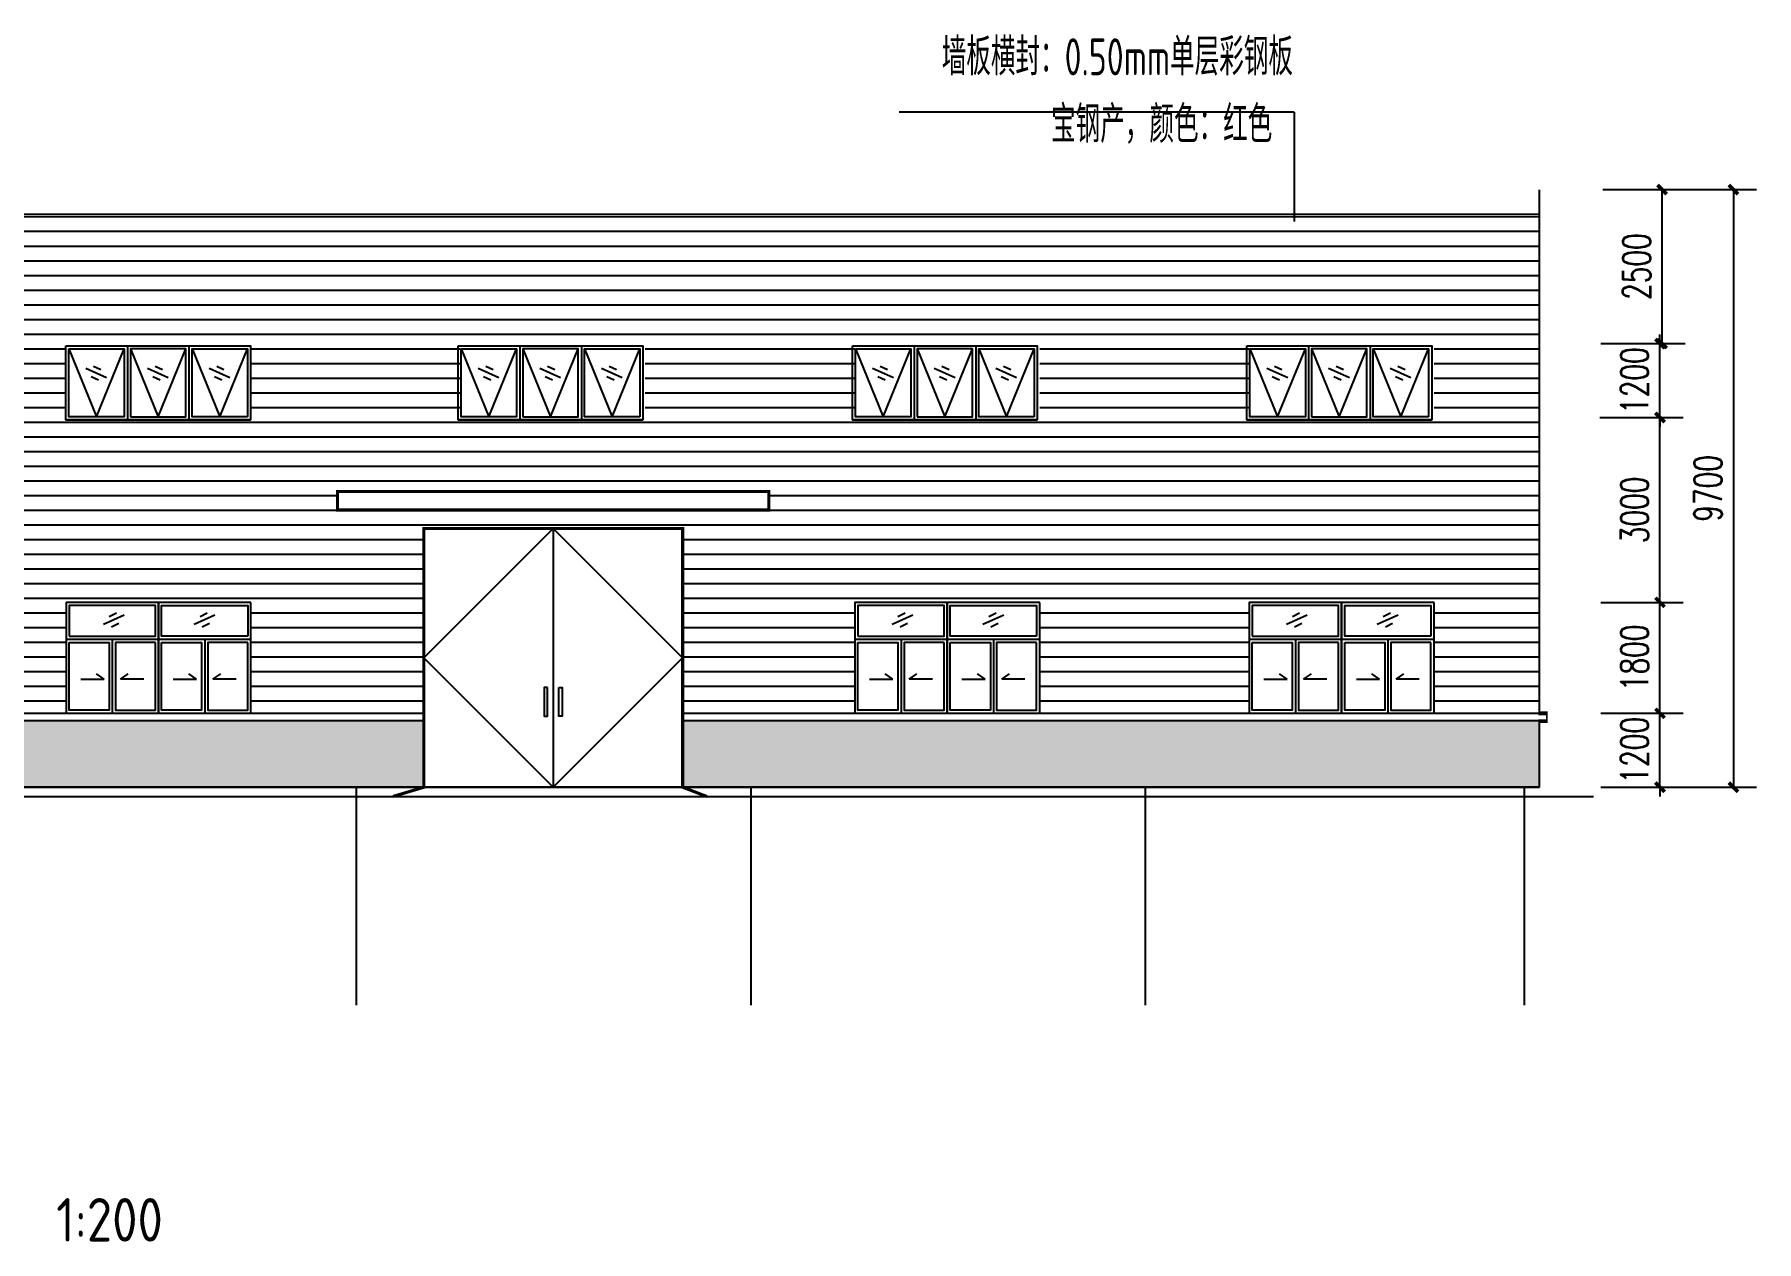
# Model space of a CAD drawing. Extents: x 180850 to 1399066, y 48356 to 327880.
# Drawn here: x 714025 to 741972, y 254114 to 273706 of the extents above; entities that cross this region are included whole.
import ezdxf
from ezdxf.enums import TextEntityAlignment as Align

# ---------------------------------------------------------------- set-up
doc = ezdxf.new("R2010")
doc.units = 0
doc.header["$LTSCALE"] = 1000
for name, color, linetype in [('AXIS', 3, 'Continuous'), ('PUB_DIM', 3, 'Continuous'), ('PUB_TEXT', 7, 'Continuous')]:
    doc.layers.add(name, color=color, linetype=linetype)
doc.styles.add('_TCH_DIM_T3', font='SIMPLEX', dxfattribs={"width": 0.7058823529411765, "bigfont": 'GBCBIG'})
doc.styles.add('C', font='tssdeng.shx', dxfattribs={"height": 3, "bigfont": 'tssdchn.shx'})
doc.styles.get("Standard").update_dxf_attribs({"font": 'gbenor.shx', "bigfont": 'gbcbig.shx'})
doc.dimstyles.new('_TCH_ARCH&&150', dxfattribs={"dimtxt": 446.25, "dimasz": 150, "dimexe": 375, "dimexo": 450, "dimgap": 189.375, "dimtad": 1, "dimdec": 0, "dimzin": 0, "dimdsep": 46, "dimtxsty": '_TCH_DIM_T3', "dimblk": 'ARCHTICK', "dimcen": 0.09, "dimclrd": 3, "dimclre": 3, "dimclrt": 7, "dimazin": 2, "dimtfac": 1, "dimtdec": 0, "dimtix": 1, "dimtmove": 2, "dimatfit": 3, "dimfxl": 1, "dimtolj": 1, "dimtzin": 0, "dimarcsym": 0})

# ---------------------------------------------------------------- blocks, each defined once
blk = doc.blocks.new('_ArchTick')
at = {"color": 0, "linetype": 'ByBlock', "const_width": 0.4}
blk.add_lwpolyline([(-0.5, -0.5), (0.5, 0.5)], dxfattribs=at)
blk = doc.blocks.new('*D440')
at = {"layer": 'Defpoints', "color": 0, "transparency": 16777216}
for p in [(738996.9359330989, 262688.0102432329), (740405.2198123969, 262688.0102432329), (738996.9359331001, 261487.9310725942)]:
    blk.add_point(p, dxfattribs=at)
at = {"layer": 'PUB_DIM', "color": 3, "lineweight": -2, "transparency": 16777216}
for p, q in [((740405.2198123969, 262688.0102432329), (740405.2198123969, 262838.0102432329)), ((739446.9359330989, 262688.0102432329), (740780.2198123969, 262688.0102432329)), ((740405.2198123968, 261487.9310725942), (740405.2198123969, 262688.0102432329)), ((739446.9359331001, 261487.9310725942), (740780.2198123968, 261487.9310725942)), ((740405.2198123968, 261487.9310725942), (740405.2198123968, 261337.9310725942))]:
    blk.add_line(p, q, dxfattribs=at)
at = {"layer": 'PUB_DIM', "color": 3, "lineweight": -2, "transparency": 16777216, "xscale": 150, "yscale": 150, "zscale": 150}
for p, rotation in [((740405.2198123969, 262688.0102432329), 270), ((740405.2198123968, 261487.9310725942), 90)]:
    blk.add_blockref('_ArchTick', p, dxfattribs=dict(at, rotation=rotation))
at = {"layer": 'PUB_DIM', "color": 7, "transparency": 16777216, "insert": (739992.7198123968, 262087.9706579137), "char_height": 446.25, "attachment_point": 5, "rotation": 90, "style": '_TCH_DIM_T3'}
blk.add_mtext('\\A1;1200', dxfattribs=at)
blk = doc.blocks.new('*D441')
at = {"layer": 'Defpoints', "color": 0, "transparency": 16777216}
for p in [(738996.9359330941, 264488.0102432331), (740405.2198123921, 264488.0102432331), (738996.9359330989, 262688.0102432329)]:
    blk.add_point(p, dxfattribs=at)
at = {"layer": 'PUB_DIM', "color": 3, "lineweight": -2, "transparency": 16777216}
for p, q in [((739446.9359330941, 264488.0102432331), (740780.2198123921, 264488.0102432331)), ((740405.2198123921, 262688.0102432329), (740405.2198123921, 264488.0102432331)), ((739446.9359330989, 262688.0102432329), (740780.2198123921, 262688.0102432329))]:
    blk.add_line(p, q, dxfattribs=at)
at = {"layer": 'PUB_DIM', "color": 3, "lineweight": -2, "transparency": 16777216, "xscale": 150, "yscale": 150, "zscale": 150}
for p, rotation in [((740405.2198123921, 264488.0102432331), 90), ((740405.2198123921, 262688.0102432329), 270)]:
    blk.add_blockref('_ArchTick', p, dxfattribs=dict(at, rotation=rotation))
at = {"layer": 'PUB_DIM', "color": 7, "transparency": 16777216, "insert": (739992.719812392, 263588.0102432331), "char_height": 446.25, "attachment_point": 5, "rotation": 90, "style": '_TCH_DIM_T3'}
blk.add_mtext('\\A1;1800', dxfattribs=at)
blk = doc.blocks.new('*D442')
at = {"layer": 'Defpoints', "color": 0, "transparency": 16777216}
for p in [(738980.65435285, 267487.9310725881, -3.967477848994593), (740405.219812384, 267487.9310725881), (738996.9359330941, 264488.0102432331)]:
    blk.add_point(p, dxfattribs=at)
at = {"layer": 'PUB_DIM', "color": 3, "lineweight": -2, "transparency": 16777216}
for p, q in [((739430.65435285, 267487.9310725881), (740780.219812384, 267487.9310725881)), ((740405.219812384, 264488.0102432331), (740405.219812384, 267487.9310725881)), ((739446.9359330941, 264488.0102432331), (740780.219812384, 264488.0102432331))]:
    blk.add_line(p, q, dxfattribs=at)
at = {"layer": 'PUB_DIM', "color": 3, "lineweight": -2, "transparency": 16777216, "xscale": 150, "yscale": 150, "zscale": 150}
for p, rotation in [((740405.219812384, 267487.9310725881), 90), ((740405.219812384, 264488.0102432331), 270)]:
    blk.add_blockref('_ArchTick', p, dxfattribs=dict(at, rotation=rotation))
at = {"layer": 'PUB_DIM', "color": 7, "transparency": 16777216, "insert": (739992.7198123839, 265987.9706579107), "char_height": 446.25, "attachment_point": 5, "rotation": 90, "style": '_TCH_DIM_T3'}
blk.add_mtext('\\A1;3000', dxfattribs=at)
blk = doc.blocks.new('*D443')
at = {"layer": 'Defpoints', "color": 0, "transparency": 16777216}
for p in [(738996.9359330827, 268687.9302481617), (740405.2198123807, 268687.9302481617), (738980.65435285, 267487.9310725881, -3.967477848994593)]:
    blk.add_point(p, dxfattribs=at)
at = {"layer": 'PUB_DIM', "color": 3, "lineweight": -2, "transparency": 16777216}
for p, q in [((739446.9359330827, 268687.9302481617), (740780.2198123807, 268687.9302481617)), ((740405.2198123807, 268687.9302481617), (740405.2198123807, 268837.9302481617)), ((740405.2198123807, 267487.9310725881), (740405.2198123807, 268687.9302481617)), ((739430.65435285, 267487.9310725881), (740780.2198123807, 267487.9310725881)), ((740405.2198123807, 267487.9310725881), (740405.2198123807, 267337.9310725881))]:
    blk.add_line(p, q, dxfattribs=at)
at = {"layer": 'PUB_DIM', "color": 3, "lineweight": -2, "transparency": 16777216, "xscale": 150, "yscale": 150, "zscale": 150}
for p, rotation in [((740405.2198123807, 268687.9302481617), 270), ((740405.2198123807, 267487.9310725881), 90)]:
    blk.add_blockref('_ArchTick', p, dxfattribs=dict(at, rotation=rotation))
at = {"layer": 'PUB_DIM', "color": 7, "transparency": 16777216, "insert": (739992.7198123806, 268087.930660375), "char_height": 446.25, "attachment_point": 5, "rotation": 90, "style": '_TCH_DIM_T3'}
blk.add_mtext('\\A1;1200', dxfattribs=at)
blk = doc.blocks.new('*D444')
at = {"layer": 'Defpoints', "color": 0, "transparency": 16777216}
for p in [(739030.2293950858, 271187.8510775169), (740438.5132743838, 271187.8510775169), (738996.9359330827, 268687.9302481617)]:
    blk.add_point(p, dxfattribs=at)
at = {"layer": 'PUB_DIM', "color": 3, "lineweight": -2, "transparency": 16777216}
for p, q in [((739480.2293950858, 271187.8510775169), (740813.5132743838, 271187.8510775169)), ((740438.5132743838, 268687.9302481617), (740438.5132743838, 271187.8510775169)), ((739446.9359330827, 268687.9302481617), (740813.5132743838, 268687.9302481617))]:
    blk.add_line(p, q, dxfattribs=at)
at = {"layer": 'PUB_DIM', "color": 3, "lineweight": -2, "transparency": 16777216, "xscale": 150, "yscale": 150, "zscale": 150}
for p, rotation in [((740438.5132743838, 271187.8510775169), 90), ((740438.5132743838, 268687.9302481617), 270)]:
    blk.add_blockref('_ArchTick', p, dxfattribs=dict(at, rotation=rotation))
at = {"layer": 'PUB_DIM', "color": 7, "transparency": 16777216, "insert": (740026.0132743837, 269937.8906628394), "char_height": 446.25, "attachment_point": 5, "rotation": 90, "style": '_TCH_DIM_T3'}
blk.add_mtext('\\A1;2500', dxfattribs=at)
blk = doc.blocks.new('*D445')
at = {"layer": 'Defpoints', "color": 0, "transparency": 16777216}
for p in [(739030.2293950858, 271187.8510775169), (738996.9359331001, 261487.9310725942), (741597.2622363489, 261487.9310725942)]:
    blk.add_point(p, dxfattribs=at)
at = {"layer": 'PUB_DIM', "color": 3, "lineweight": -2, "transparency": 16777216}
for p, q in [((739480.2293950858, 271187.8510775169), (741972.262236349, 271187.8510775169)), ((741597.262236349, 271187.8510775169), (741597.2622363489, 261487.9310725942)), ((739446.9359331001, 261487.9310725942), (741972.2622363489, 261487.9310725942))]:
    blk.add_line(p, q, dxfattribs=at)
at = {"layer": 'PUB_DIM', "color": 3, "lineweight": -2, "transparency": 16777216, "xscale": 150, "yscale": 150, "zscale": 150}
for p, rotation in [((741597.262236349, 271187.8510775169), 90), ((741597.2622363489, 261487.9310725942), 270)]:
    blk.add_blockref('_ArchTick', p, dxfattribs=dict(at, rotation=rotation))
at = {"layer": 'PUB_DIM', "color": 7, "transparency": 16777216, "insert": (741184.7622363489, 266337.8910750556), "char_height": 446.25, "attachment_point": 5, "rotation": 90, "style": '_TCH_DIM_T3'}
blk.add_mtext('\\A1;9700', dxfattribs=at)

msp = doc.modelspace()

# ---------------------------------------------------------------- hatches: boundary and pattern name
h = msp.add_hatch()
h.set_pattern_fill('ANSI31', scale=150, angle=315)
h.set_pattern_definition([(0, (0, 0), (7.105427357601002e-14, 238.125), [])])
h.paths.add_polyline_path([(738448.4056219371, 270787.7760368803), (687956.7570539451, 270787.8541173941), (687956.7570539451, 262687.9310725643), (688938.1817103456, 262687.931072565), (688938.1817103476, 264487.8519019859), (691938.211710347, 264487.851901983), (691938.2117103449, 262687.931072567), (695338.1817103456, 262687.9310725693), (695338.1817103476, 264487.8519019859), (698338.211710347, 264487.851901983), (698338.2117103449, 262687.9310725713), (701144.4996282085, 262687.9310725732), (701144.4988425914, 265687.9025063709), (705344.498863498, 265687.902506367), (705344.499649138, 262687.8432329073), (708138.1817103456, 262687.8436523551), (708138.1817103476, 264487.8519019859), (711138.211710347, 264487.851901983), (711138.2117103449, 262687.8441027843), (714538.1817103456, 262687.8446132611), (714538.1817103476, 264487.8519019859), (717538.211710347, 264487.851901983), (717538.2117103449, 262687.8450636903), (720344.4996282308, 262687.8454850308), (720344.4988425914, 265687.9025063709), (724544.498863498, 265687.902506367), (724544.4996491371, 262687.8465849051), (727338.1817103456, 262687.8476532549), (727338.1817103476, 264487.8519019859), (730338.211710347, 264487.851901983), (730338.2117103449, 262687.8488005156), (733738.1817103456, 262687.85010072), (733738.1817103476, 264487.8519019859), (736738.211710347, 264487.851901983), (736738.2117103449, 262687.8512479807), (738448.4056219519, 262687.8519019869)])
h.paths.add_polyline_path([(711138.2117103474, 267487.9302481315), (708138.2117103474, 267487.9302481264), (708138.2117103453, 268687.9302481264), (711138.2117103453, 268687.9302481315)], flags=16)
h.paths.add_polyline_path([(711088.5753235413, 267537.9556435632), (710188.5223664899, 267537.9181857553), (710188.515223631, 268637.9181857042), (711088.5681806825, 268637.955643512)], flags=0)
h.paths.add_polyline_path([(714538.2117103453, 268687.9302481264), (717538.2117103453, 268687.9302481315), (717538.2117103474, 267487.9302481315), (714538.2117103474, 267487.9302481264)], flags=16)
h.paths.add_polyline_path([(710088.2130822985, 267537.9302481298), (709188.2117103474, 267537.9302481282), (709188.2097590807, 268637.9206360271), (710088.2111310317, 268637.9206360286)], flags=0)
h.paths.add_polyline_path([(714588.1517103479, 267537.9302481265), (714588.1497590811, 268637.9206360254), (715488.2097590807, 268637.9206360269), (715488.2117103474, 267537.930248128)], flags=0)
h.paths.add_polyline_path([(709088.2117103474, 267537.930248128), (708188.1517103479, 267537.9302481265), (708188.1497590811, 268637.9206360254), (709088.2097590807, 268637.9206360269)], flags=0)
h.paths.add_polyline_path([(715588.2117103474, 267537.9302481282), (715588.2097590807, 268637.9206360271), (716488.2111310317, 268637.9206360286), (716488.2130822985, 267537.9302481298)], flags=0)
h.paths.add_polyline_path([(716588.5223664899, 267537.9181857553), (716588.515223631, 268637.9181857042), (717488.5681806825, 268637.955643512), (717488.5753235413, 267537.9556435632)], flags=0)
h.paths.add_polyline_path([(706744.4995054728, 266287.9028363478), (706744.4995054725, 265987.9028363478), (699744.4995054724, 265987.9028363527), (699744.4995054727, 266287.9028363527)], flags=16)
h.paths.add_polyline_path([(718944.4995054727, 266287.9028363527), (725944.4995054728, 266287.9028363478), (725944.4995054725, 265987.9028363478), (718944.4995054724, 265987.9028363527)], flags=16)
h.paths.add_polyline_path([(704738.2117103474, 267487.9302481315), (701738.2117103474, 267487.9302481264), (701738.2117103453, 268687.9302481264), (704738.2117103453, 268687.9302481315)], flags=16)
h.paths.add_polyline_path([(704688.5753235413, 267537.9556435632), (703788.5223664899, 267537.9181857553), (703788.515223631, 268637.9181857042), (704688.5681806825, 268637.955643512)], flags=0)
h.paths.add_polyline_path([(720938.2117103453, 268687.9302481264), (723938.2117103453, 268687.9302481315), (723938.2117103474, 267487.9302481315), (720938.2117103474, 267487.9302481264)], flags=16)
h.paths.add_polyline_path([(703688.2130822985, 267537.9302481298), (702788.2117103474, 267537.9302481282), (702788.2097590807, 268637.9206360271), (703688.2111310317, 268637.9206360286)], flags=0)
h.paths.add_polyline_path([(720988.1517103479, 267537.9302481265), (720988.1497590811, 268637.9206360254), (721888.2097590807, 268637.9206360269), (721888.2117103474, 267537.930248128)], flags=0)
h.paths.add_polyline_path([(702688.2117103474, 267537.930248128), (701788.1517103479, 267537.9302481265), (701788.1497590811, 268637.9206360254), (702688.2097590807, 268637.9206360269)], flags=0)
h.paths.add_polyline_path([(721988.2117103474, 267537.9302481282), (721988.2097590807, 268637.9206360271), (722888.2111310317, 268637.9206360286), (722888.2130822985, 267537.9302481298)], flags=0)
h.paths.add_polyline_path([(722988.5223664899, 267537.9181857553), (722988.515223631, 268637.9181857042), (723888.5681806825, 268637.955643512), (723888.5753235413, 267537.9556435632)], flags=0)
h.paths.add_polyline_path([(698338.2117103474, 267487.9302481315), (695338.2117103474, 267487.9302481264), (695338.2117103453, 268687.9302481264), (698338.2117103453, 268687.9302481315)], flags=16)
h.paths.add_polyline_path([(698288.5753235413, 267537.9556435632), (697388.5223664899, 267537.9181857553), (697388.515223631, 268637.9181857042), (698288.5681806825, 268637.955643512)], flags=0)
h.paths.add_polyline_path([(727338.2117103453, 268687.9302481264), (730338.2117103453, 268687.9302481315), (730338.2117103474, 267487.9302481315), (727338.2117103474, 267487.9302481264)], flags=16)
h.paths.add_polyline_path([(697288.2130822985, 267537.9302481298), (696388.2117103474, 267537.9302481282), (696388.2097590807, 268637.9206360271), (697288.2111310317, 268637.9206360286)], flags=0)
h.paths.add_polyline_path([(727388.1517103479, 267537.9302481265), (727388.1497590811, 268637.9206360254), (728288.2097590807, 268637.9206360269), (728288.2117103474, 267537.930248128)], flags=0)
h.paths.add_polyline_path([(696288.2117103474, 267537.930248128), (695388.1517103479, 267537.9302481265), (695388.1497590811, 268637.9206360254), (696288.2097590807, 268637.9206360269)], flags=0)
h.paths.add_polyline_path([(728388.2117103474, 267537.9302481282), (728388.2097590807, 268637.9206360271), (729288.2111310317, 268637.9206360286), (729288.2130822985, 267537.9302481298)], flags=0)
h.paths.add_polyline_path([(729388.5223664899, 267537.9181857553), (729388.515223631, 268637.9181857042), (730288.5681806825, 268637.955643512), (730288.5753235413, 267537.9556435632)], flags=0)
h.paths.add_polyline_path([(691938.2117103474, 267487.9302481315), (688938.2117103474, 267487.9302481264), (688938.2117103453, 268687.9302481264), (691938.2117103453, 268687.9302481315)], flags=16)
h.paths.add_polyline_path([(691888.5753235413, 267537.9556435632), (690988.5223664899, 267537.9181857553), (690988.515223631, 268637.9181857042), (691888.5681806825, 268637.955643512)], flags=0)
h.paths.add_polyline_path([(733738.2117103453, 268687.9302481264), (736738.2117103453, 268687.9302481315), (736738.2117103474, 267487.9302481315), (733738.2117103474, 267487.9302481264)], flags=16)
h.paths.add_polyline_path([(690888.2130822985, 267537.9302481298), (689988.2117103474, 267537.9302481282), (689988.2097590807, 268637.9206360271), (690888.2111310317, 268637.9206360286)], flags=0)
h.paths.add_polyline_path([(733788.1517103479, 267537.9302481265), (733788.1497590811, 268637.9206360254), (734688.2097590807, 268637.9206360269), (734688.2117103474, 267537.930248128)], flags=0)
h.paths.add_polyline_path([(689888.2117103474, 267537.930248128), (688988.1517103479, 267537.9302481265), (688988.1497590811, 268637.9206360254), (689888.2097590807, 268637.9206360269)], flags=0)
h.paths.add_polyline_path([(734788.2117103474, 267537.9302481282), (734788.2097590807, 268637.9206360271), (735688.2111310317, 268637.9206360286), (735688.2130822985, 267537.9302481298)], flags=0)
h.paths.add_polyline_path([(735788.5223664899, 267537.9181857553), (735788.515223631, 268637.9181857042), (736688.5681806825, 268637.955643512), (736688.5753235413, 267537.9556435632)], flags=0)
h.paths.add_polyline_path([(709430.9737061466, 270133.0983698181), (710512.3910289813, 270133.0983698181)], flags=16)
at = {"true_color": 0xc7c8ca}
h = msp.add_hatch(dxfattribs=at)
h.set_pattern_fill('AR-B816', color=9, scale=150)
h.set_pattern_definition([(0, (0, 0), (0, 181.9656), []), (90, (0, 0), (-181.9656, 181.9656), [181.9656, -181.9656])])
h.paths.add_polyline_path([(701144.4996596334, 262567.9310725732), (687251.8554098598, 262567.9310725638), (687251.8557398644, 261487.9310725633), (701144.4999424638, 261487.9095889155)])
h.paths.add_polyline_path([(720344.4996596386, 262567.9113191437), (705344.4996805397, 262567.9321724537), (705344.4999633721, 261487.9030940165), (720344.4243568612, 261487.8798980655), (720344.4999424657, 261487.9025063689)])
h.paths.add_polyline_path([(738448.4056219521, 262567.8519019869), (724544.4996805477, 262567.901134969), (724544.4999633722, 261487.9025063649), (724544.5746496406, 261487.8739158105), (738448.405621954, 261487.8532118161)])

# ---------------------------------------------------------------- linework, layer by layer
at = {"color": 3}
for p, q in [((714582.6435296631, 268601.0253953806), (715032.6628653319, 267501.0066665286)), ((715032.6628653319, 267501.0066665286), (715482.6964867145, 268600.9879375743)), ((715583.0005793138, 268600.990387899), (716033, 267501)), ((716033, 267501), (716483.0019512649, 268600.990387899)), ((716583.0019512649, 268600.990387899), (717033.0299999998, 267501)), ((717033.0299999998, 267501), (717483.0619512645, 268600.990387899)), ((720949.8914926415, 268601.0253953806), (721399.9108283103, 267501.0066665286)), ((721399.9108283103, 267501.0066665286), (721849.944449693, 268600.9879375743)), ((721950.2485422923, 268600.990387899), (722400.2479629784, 267501)), ((722400.2479629784, 267501), (722850.2499142434, 268600.990387899)), ((722950.2499142434, 268600.990387899), (723400.2779629782, 267501)), ((723400.2779629782, 267501), (723850.309914243, 268600.990387899)), ((727349.8914926415, 268601.0253953806), (727799.9108283103, 267501.0066665286)), ((727799.9108283103, 267501.0066665286), (728249.944449693, 268600.9879375743)), ((728350.2485422923, 268600.990387899), (728800.2479629784, 267501)), ((728800.2479629784, 267501), (729250.2499142434, 268600.990387899)), ((729350.2499142434, 268600.990387899), (729800.2779629782, 267501)), ((729800.2779629782, 267501), (730250.309914243, 268600.990387899)), ((733749.8914926415, 268601.0253953806), (734199.9108283103, 267501.0066665286)), ((734199.9108283103, 267501.0066665286), (734649.944449693, 268600.9879375743)), ((734750.2485422923, 268600.990387899), (735200.2479629784, 267501)), ((735200.2479629784, 267501), (735650.2499142434, 268600.990387899)), ((735750.2499142434, 268600.990387899), (736200.2779629782, 267501)), ((736200.2779629782, 267501), (736650.309914243, 268600.990387899))]:
    msp.add_line(p, q, dxfattribs=at)
for p, q in [((715533.0149999997, 268651), (715533, 267451)), ((716533, 268651), (716533, 267451)), ((721900.2629629781, 268651), (721900.2479629784, 267451)), ((722900.2479629784, 268651), (722900.2479629784, 267451)), ((728300.2629629781, 268651), (728300.2479629784, 267451)), ((729300.2479629784, 268651), (729300.2479629784, 267451)), ((734700.2629629781, 268651), (734700.2479629784, 267451)), ((735700.2479629784, 268651), (735700.2479629784, 267451)), ((714982.9428238203, 268323.9283763027), (715100.6059041223, 268266.8657930251)), ((715983.2740809207, 268323.9120977243), (716100.9371612228, 268266.8495144466)), ((716983.3230244124, 268323.9120977243), (717100.9861047145, 268266.8495144466)), ((721350.1907867987, 268323.9283763027), (721467.8538671008, 268266.8657930251)), ((722350.5220438992, 268323.9120977243), (722468.1851242012, 268266.8495144466)), ((723350.5709873908, 268323.9120977243), (723468.2340676929, 268266.8495144466)), ((727750.1907867987, 268323.9283763027), (727867.8538671008, 268266.8657930251)), ((728750.5220438992, 268323.9120977243), (728868.1851242012, 268266.8495144466)), ((729750.5709873908, 268323.9120977243), (729868.2340676929, 268266.8495144466)), ((734150.1907867987, 268323.9283763027), (734267.8538671008, 268266.8657930251)), ((735150.5220438992, 268323.9120977243), (735268.1851242012, 268266.8495144466)), ((736150.5709873908, 268323.9120977243), (736268.2340676929, 268266.8495144466)), ((714858.3157571882, 268291.8804954202), (715196.6276086555, 268139.2711518083)), ((714946.7438670397, 268156.0283129177), (715064.4069473417, 268098.9657296401)), ((715858.6470142887, 268291.8642168418), (716196.9588657559, 268139.2548732298)), ((715947.0751241401, 268156.0120343392), (716064.7382044422, 268098.9494510615)), ((716858.6959577803, 268291.8642168418), (717197.0078092476, 268139.2548732298)), ((716947.1240676318, 268156.0120343392), (717064.7871479339, 268098.9494510615)), ((721225.5637201667, 268291.8804954202), (721563.8755716339, 268139.2711518083)), ((721313.9918300181, 268156.0283129177), (721431.6549103202, 268098.9657296401)), ((722225.8949772671, 268291.8642168418), (722564.2068287344, 268139.2548732298)), ((722314.3230871186, 268156.0120343392), (722431.9861674206, 268098.9494510615)), ((723225.9439207588, 268291.8642168418), (723564.255772226, 268139.2548732298)), ((723314.3720306102, 268156.0120343392), (723432.0351109123, 268098.9494510615)), ((727625.5637201667, 268291.8804954202), (727963.8755716339, 268139.2711518083)), ((727713.9918300181, 268156.0283129177), (727831.6549103202, 268098.9657296401)), ((728625.8949772671, 268291.8642168418), (728964.2068287344, 268139.2548732298)), ((728714.3230871186, 268156.0120343392), (728831.9861674206, 268098.9494510615)), ((729625.9439207588, 268291.8642168418), (729964.255772226, 268139.2548732298)), ((729714.3720306102, 268156.0120343392), (729832.0351109123, 268098.9494510615)), ((734025.5637201667, 268291.8804954202), (734363.8755716339, 268139.2711518083)), ((734113.9918300181, 268156.0283129177), (734231.6549103202, 268098.9657296401)), ((735025.8949772671, 268291.8642168418), (735364.2068287344, 268139.2548732298)), ((735114.3230871186, 268156.0120343392), (735231.9861674206, 268098.9494510615)), ((736025.9439207588, 268291.8642168418), (736364.255772226, 268139.2548732298)), ((736114.3720306102, 268156.0120343392), (736232.0351109123, 268098.9494510615)), ((714533, 267451), (717533.0599999996, 267451)), ((720900.2479629784, 267451), (723900.307962978, 267451)), ((727300.2479629784, 267451), (730300.307962978, 267451)), ((733700.2479629784, 267451), (736700.307962978, 267451)), ((722444.4988530447, 265687.9025063689), (720344.4993925286, 263587.9025063699)), ((722444.4988530449, 265687.9025063689), (722444.4988530449, 261487.9025063688)), ((722444.4988530449, 265687.9025063689), (724544.4983135611, 263587.9025063699)), ((716038.1667103475, 264487.8519019844), (716038.1667103454, 262687.8519019844)), ((716038.1967103452, 262687.8519019844), (716038.1967103473, 264487.8519019844)), ((728838.1667103475, 264487.8519019844), (728838.1667103454, 262687.8519019844)), ((728838.1967103452, 262687.8519019844), (728838.1967103473, 264487.8519019844)), ((735238.1667103475, 264487.8519019844), (735238.1667103454, 262687.8519019844)), ((735238.1967103452, 262687.8519019844), (735238.1967103473, 264487.8519019844)), ((715481.3600378243, 264280.1248224153), (715143.048186357, 264127.5154788038)), ((715356.7329711923, 264312.1727032979), (715239.0698908902, 264255.1101200205)), ((715392.9319279728, 264144.2726399129), (715275.2688476708, 264087.2100566353)), ((716954.3126862642, 264280.1411009923), (716616.0008347969, 264127.5317573808)), ((716829.6856196322, 264312.188981875), (716712.0225393301, 264255.1263985975)), ((716865.8845764127, 264144.2889184899), (716748.2214961107, 264087.2263352124)), ((728281.3600378243, 264280.1248224153), (727943.048186357, 264127.5154788038)), ((728156.7329711923, 264312.1727032979), (728039.0698908902, 264255.1101200205)), ((728192.9319279728, 264144.2726399129), (728075.2688476708, 264087.2100566353)), ((729754.3126862642, 264280.1411009923), (729416.0008347969, 264127.5317573808)), ((729629.6856196322, 264312.188981875), (729512.0225393301, 264255.1263985975)), ((729665.8845764127, 264144.2889184899), (729548.2214961107, 264087.2263352124)), ((734681.3600378243, 264280.1248224153), (734343.048186357, 264127.5154788038)), ((734556.7329711923, 264312.1727032979), (734439.0698908902, 264255.1101200205)), ((734592.9319279728, 264144.2726399129), (734475.2688476708, 264087.2100566353)), ((736154.3126862642, 264280.1411009923), (735816.0008347969, 264127.5317573808)), ((736029.6856196322, 264312.188981875), (735912.0225393301, 264255.1263985975)), ((736065.8845764127, 264144.2889184899), (735948.2214961107, 264087.2263352124)), ((717538.2117103463, 263887.851901983), (714538.1217103474, 263887.8519019859)), ((715288.1592103468, 263887.8519019852), (715288.1592103454, 262687.8519019852)), ((716788.1104367358, 263888.0374894842), (716788.4073863862, 262688.0375262254)), ((730338.2117103463, 263887.851901983), (727338.1217103474, 263887.8519019859)), ((728088.1592103468, 263887.8519019852), (728088.1592103454, 262687.8519019852)), ((729588.1104367358, 263888.0374894842), (729588.4073863862, 262688.0375262254)), ((736738.2117103463, 263887.851901983), (733738.1217103474, 263887.8519019859)), ((734488.1592103468, 263887.8519019852), (734488.1592103454, 262687.8519019852)), ((735988.1104367358, 263888.0374894842), (735988.4073863862, 262688.0375262254)), ((720344.5004924028, 263587.9014064952), (722444.499952919, 261487.9014064943)), ((724544.4994134353, 263587.9014064952), (722444.4999529192, 261487.9014064943)), ((715154.1521612498, 263243.1456467989), (715029.3164276807, 263327.5907265612)), ((715422.2262594405, 263243.1456467987), (715547.0619930099, 263327.5907265607)), ((716654.2029294934, 263243.2980780678), (716529.3463031322, 263327.7122636382)), ((716922.2770194764, 263243.3644151592), (717047.0918526092, 263327.8403839421)), ((727954.1521612498, 263243.1456467989), (727829.3164276807, 263327.5907265612)), ((728222.2262594405, 263243.1456467987), (728347.0619930099, 263327.5907265607)), ((729454.2029294934, 263243.2980780678), (729329.3463031322, 263327.7122636382)), ((729722.2770194764, 263243.3644151592), (729847.0918526092, 263327.8403839421)), ((734354.1521612498, 263243.1456467989), (734229.3164276807, 263327.5907265612)), ((734622.2262594405, 263243.1456467987), (734747.0619930099, 263327.5907265607)), ((735854.2029294934, 263243.2980780678), (735729.3463031322, 263327.7122636382)), ((736122.2770194764, 263243.3644151592), (736247.0918526092, 263327.8403839421)), ((714777.4611284918, 263243.1456467993), (715154.1521612498, 263243.1456467989)), ((715798.9172921985, 263243.1456467983), (715422.2262594405, 263243.1456467987)), ((716277.5119082689, 263243.2048628423), (716654.2029294934, 263243.2980780678)), ((717298.9680407009, 263243.4576303847), (716922.2770194764, 263243.3644151592)), ((727577.4611284918, 263243.1456467993), (727954.1521612498, 263243.1456467989)), ((728598.9172921985, 263243.1456467983), (728222.2262594405, 263243.1456467987)), ((729077.5119082689, 263243.2048628423), (729454.2029294934, 263243.2980780678)), ((730098.9680407009, 263243.4576303847), (729722.2770194764, 263243.3644151592)), ((733977.4611284918, 263243.1456467993), (734354.1521612498, 263243.1456467989)), ((734998.9172921985, 263243.1456467983), (734622.2262594405, 263243.1456467987)), ((735477.5119082689, 263243.2048628423), (735854.2029294934, 263243.2980780678)), ((736498.9680407009, 263243.4576303847), (736122.2770194764, 263243.3644151592)), ((738448.4056219549, 261487.8519019869), (687251.8554098614, 261487.9310725639)), ((687251.8554098614, 261487.9310725639), (738448.4056219549, 261487.8519019869)), ((738448.405621954, 261487.8519019869), (687251.8554098619, 261487.931072564)), ((738448.405621954, 261487.851901987), (687251.8554098614, 261487.9310725639))]:
    msp.add_line(p, q)
for points, const_width in [([(738448.4056219364, 271187.855207519), (738448.4056219519, 262687.851901987), (738568.4056219519, 262687.8519019872), (738568.4056219521, 262567.8519019872), (738448.4056219521, 262567.851901987), (738448.405621954, 261487.851901987)], 30), ([(738448.4056219364, 270787.7760368803), (687251.8554098442, 270787.8552074572)], 30), ([(719843.0098268522, 261337.902506369), (720344.4999424657, 261487.9025063689), (720344.4988425914, 265687.9025063709), (724544.498863498, 265687.902506367), (724544.4999633722, 261487.9025063649), (724936.340571421, 261337.902506369)], 50), ([(705344.499649138, 262687.8432329073), (720344.4996282308, 262687.8454850308)], 30), ([(720344.4996596386, 262567.9113191437), (705344.4996805397, 262567.9321724537)], 30), ([(724544.4996491371, 262687.8465849051), (738448.4056219519, 262687.8519019869)], 30), ([(738448.4056219521, 262567.8519019869), (724544.4996805477, 262567.901134969)], 30), ([(686160.8490736288, 261333.5121772179), (739328.0932473582, 261333.4330066409)], 30), ([(738448.405621954, 261487.8532118161), (687250.4407382169, 261487.8532118161)], 30)]:
    msp.add_lwpolyline(points, dxfattribs=dict(const_width=const_width))
for points in [[(714533, 268651), (717533, 268651), (717533, 267451), (714533, 267451)], [(720900.2479629784, 268651), (723900.2479629784, 268651), (723900.2479629784, 267451), (720900.2479629784, 267451)], [(727300.2479629784, 268651), (730300.2479629784, 268651), (730300.2479629784, 267451), (727300.2479629784, 267451)], [(733700.2479629784, 268651), (736700.2479629784, 268651), (736700.2479629784, 267451), (733700.2479629784, 267451)], [(717538.211710347, 264487.851901983), (714538.1817103476, 264487.8519019859), (714538.1817103456, 262687.8519019859), (717538.2117103449, 262687.851901983)], [(714588.1217103475, 263937.8519019858), (715988.1967103463, 263937.8519019845), (715988.1947590818, 264437.8422898834), (714588.119759083, 264437.8422898848)], [(717488.271710346, 263937.851901983), (716088.1967103472, 263937.8519019844), (716088.1986616126, 264437.8422898833), (717488.2736616114, 264437.8422898819)], [(730338.211710347, 264487.851901983), (727338.1817103476, 264487.8519019859), (727338.1817103456, 262687.8519019859), (730338.2117103449, 262687.851901983)], [(727388.1217103475, 263937.8519019858), (728788.1967103463, 263937.8519019845), (728788.1947590818, 264437.8422898834), (727388.119759083, 264437.8422898848)], [(730288.271710346, 263937.851901983), (728888.1967103472, 263937.8519019844), (728888.1986616126, 264437.8422898833), (730288.2736616114, 264437.8422898819)], [(736738.211710347, 264487.851901983), (733738.1817103476, 264487.8519019859), (733738.1817103456, 262687.8519019859), (736738.2117103449, 262687.851901983)], [(733788.1217103475, 263937.8519019858), (735188.1967103463, 263937.8519019845), (735188.1947590818, 264437.8422898834), (733788.119759083, 264437.8422898848)], [(736688.271710346, 263937.851901983), (735288.1967103472, 263937.8519019844), (735288.1986616126, 264437.8422898833), (736688.2736616114, 264437.8422898819)], [(714588.1217103474, 263837.8519019858), (715238.1892103461, 263837.8519019852), (715238.1892103447, 262737.8519019852), (714588.121710346, 262737.8519019858)], [(715988.1967103462, 263837.8519019845), (715338.1292103474, 263837.8519019851), (715338.129210346, 262737.8519019851), (715988.1967103448, 262737.8519019845)], [(716088.0853310722, 263837.8642611059), (716738.1528111673, 263838.0251255367), (716738.4250150133, 262738.0251592162), (716088.3575349182, 262737.8642947854)], [(717488.1602882039, 263838.2107209242), (716838.0928081087, 263838.0498564934), (716838.3650119547, 262738.0498901729), (717488.4324920499, 262738.2107546037)], [(727388.1217103474, 263837.8519019858), (728038.1892103461, 263837.8519019852), (728038.1892103447, 262737.8519019852), (727388.121710346, 262737.8519019858)], [(728788.1967103462, 263837.8519019845), (728138.1292103474, 263837.8519019851), (728138.129210346, 262737.8519019851), (728788.1967103448, 262737.8519019845)], [(728888.0853310722, 263837.8642611059), (729538.1528111673, 263838.0251255367), (729538.4250150133, 262738.0251592162), (728888.3575349182, 262737.8642947854)], [(730288.1602882039, 263838.2107209242), (729638.0928081087, 263838.0498564934), (729638.3650119547, 262738.0498901729), (730288.4324920499, 262738.2107546037)], [(733788.1217103474, 263837.8519019858), (734438.1892103461, 263837.8519019852), (734438.1892103447, 262737.8519019852), (733788.121710346, 262737.8519019858)], [(735188.1967103462, 263837.8519019845), (734538.1292103474, 263837.8519019851), (734538.129210346, 262737.8519019851), (735188.1967103448, 262737.8519019845)], [(735288.0853310722, 263837.8642611059), (735938.1528111673, 263838.0251255367), (735938.4250150133, 262738.0251592162), (735288.3575349182, 262737.8642947854)], [(736688.1602882039, 263838.2107209242), (736038.0928081087, 263838.0498564934), (736038.3650119547, 262738.0498901729), (736688.4324920499, 262738.2107546037)], [(722351.6483101137, 263104.2369043204), (722299.251847608, 263104.2369043204), (722299.2518476087, 262640.6265625859), (722351.6483101144, 262640.6265625859)], [(722537.3515957247, 263104.2369043206), (722589.7480582304, 263104.2369043206), (722589.7480582304, 262640.6265625861), (722537.3515957247, 262640.6265625861)]]:
    msp.add_lwpolyline(points, close=True)
for points in [[(714582.6435296631, 268601.0253953806), (715482.6964867145, 268600.9879375743), (715482.6893438576, 267500.9879376254), (714582.6363868061, 267501.0253954318)], [(715582.9986280489, 267501), (716483, 267501), (716483.0019512649, 268600.990387899), (715583.0005793138, 268600.990387899)], [(717483.0599999996, 267501), (716583, 267501), (716583.0019512649, 268600.990387899), (717483.0619512645, 268600.990387899)], [(720949.8914926415, 268601.0253953806), (721849.944449693, 268600.9879375743), (721849.937306836, 267500.9879376254), (720949.8843497846, 267501.0253954318)], [(721950.2465910274, 267501), (722850.2479629784, 267501), (722850.2499142434, 268600.990387899), (721950.2485422923, 268600.990387899)], [(723850.307962978, 267501), (722950.2479629784, 267501), (722950.2499142434, 268600.990387899), (723850.309914243, 268600.990387899)], [(727349.8914926415, 268601.0253953806), (728249.944449693, 268600.9879375743), (728249.937306836, 267500.9879376254), (727349.8843497846, 267501.0253954318)], [(728350.2465910274, 267501), (729250.2479629784, 267501), (729250.2499142434, 268600.990387899), (728350.2485422923, 268600.990387899)], [(730250.307962978, 267501), (729350.2479629784, 267501), (729350.2499142434, 268600.990387899), (730250.309914243, 268600.990387899)], [(733749.8914926415, 268601.0253953806), (734649.944449693, 268600.9879375743), (734649.937306836, 267500.9879376254), (733749.8843497846, 267501.0253954318)], [(734750.2465910274, 267501), (735650.2479629784, 267501), (735650.2499142434, 268600.990387899), (734750.2485422923, 268600.990387899)], [(736650.307962978, 267501), (735750.2479629784, 267501), (735750.2499142434, 268600.990387899), (736650.309914243, 268600.990387899)]]:
    msp.add_lwpolyline(points, close=True, dxfattribs=at)
at = {"const_width": 50}
msp.add_lwpolyline([(718944.4995054724, 265987.9028363527), (725944.4995054725, 265987.9028363478), (725944.4995054728, 266287.9028363478), (718944.4995054727, 266287.9028363527)], close=True, dxfattribs=at)
at = {"layer": 'AXIS', "linetype": 'ByBlock'}
for q in [(728060.4896648662, 272442.9498574069), (734467.2695250631, 270668.4663153158)]:
    msp.add_line((734467.2695250585, 272442.9498574178), q, dxfattribs=at)
at = {"layer": 'AXIS'}
for p, q in [((719248.4056219549, 261485.9938350133), (719248.4056219549, 257948.0148509314)), ((725648.4056219549, 261485.9938350133), (725648.4056219549, 257948.0148509314)), ((732048.4056219549, 261485.9938350133), (732048.4056219549, 257948.0148509314)), ((738198.4056219549, 261485.9938350133), (738198.4056219549, 257948.0148509314))]:
    msp.add_line(p, q, dxfattribs=at)

# ---------------------------------------------------------------- texts
at = {"layer": 'PUB_TEXT', "style": 'C', "width": 0.7}
for s, p in [('墙板横封：0.50mm单层彩钢板', (734449.1771426989, 272862.8412702288)), ('宝钢产，颜色：红色', (734113.6563098355, 271767.3620891817))]:
    msp.add_text(s, height=599.8500000000001, dxfattribs=at).set_placement(p, align=Align.BOTTOM_RIGHT)
at = {"layer": 'PUB_TEXT'}
msp.add_text('1:200', height=705.6, dxfattribs=at).set_placement((714378.4521804042, 254113.987923445))

# ---------------------------------------------------------------- dimensions: what is measured, and where the dimension line sits
at = {"layer": 'PUB_DIM'}
for base, p1, p2, picture, middle in [((740438.5132743838, 271187.8510775169), (738996.9359330827, 268687.9302481617), (739030.2293950858, 271187.8510775169), '*D444', (740026.0132743837, 269937.8906628394)), ((741597.2622363489, 261487.9310725942), (739030.2293950858, 271187.8510775169), (738996.9359331001, 261487.9310725942), '*D445', (741184.7622363489, 266337.8910750556)), ((740405.2198123807, 268687.9302481617), (738980.65435285, 267487.9310725881, -3.967477848994593), (738996.9359330827, 268687.9302481617), '*D443', (739992.7198123806, 268087.930660375)), ((740405.219812384, 267487.9310725881), (738996.9359330941, 264488.0102432331), (738980.65435285, 267487.9310725881, -3.967477848994593), '*D442', (739992.7198123839, 265987.9706579107)), ((740405.2198123921, 264488.0102432331), (738996.9359330989, 262688.0102432329), (738996.9359330941, 264488.0102432331), '*D441', (739992.719812392, 263588.0102432331)), ((740405.2198123969, 262688.0102432329), (738996.9359331001, 261487.9310725942), (738996.9359330989, 262688.0102432329), '*D440', (739992.7198123968, 262087.9706579137))]:
    dim = msp.add_linear_dim(base=base, p1=p1, p2=p2, angle=90, dimstyle='_TCH_ARCH&&150', dxfattribs=at)
    dim.commit()
    dim.dimension.update_dxf_attribs({"geometry": picture, "text_midpoint": middle})

doc.saveas('drawing.dxf')
